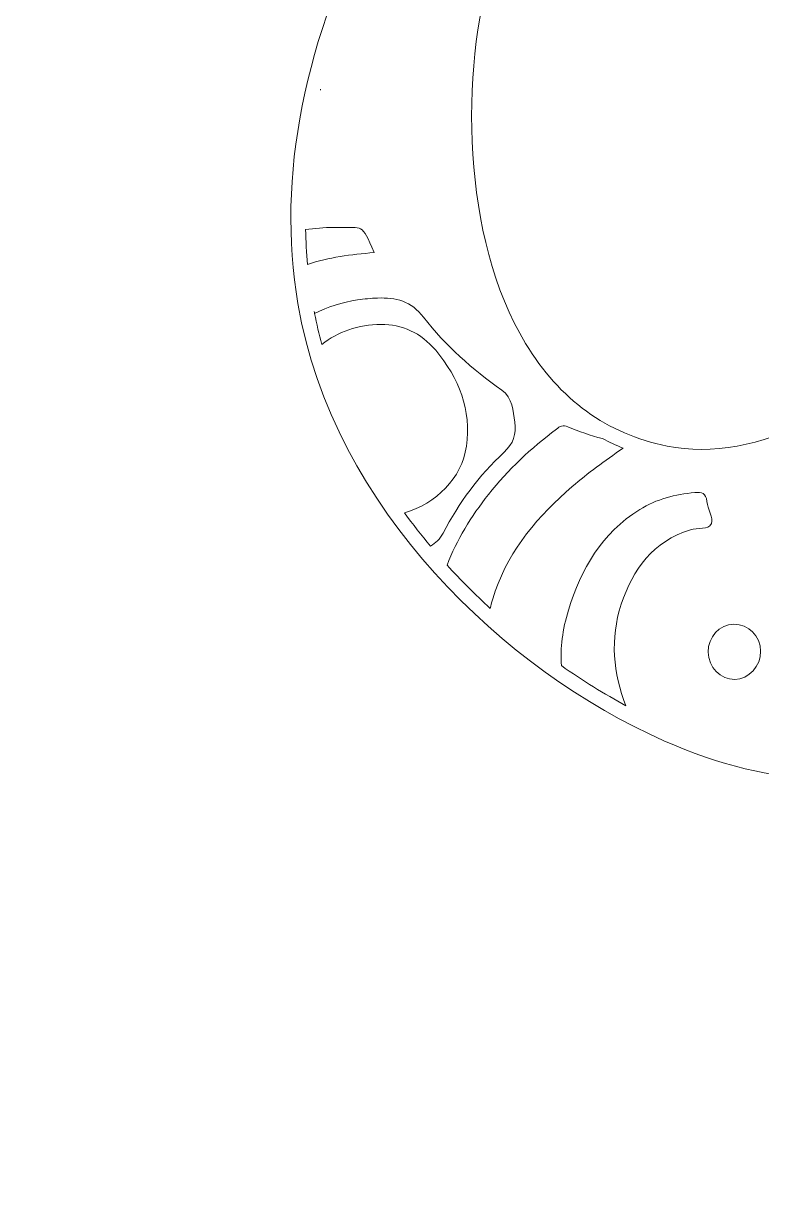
# Model space of a CAD drawing. Extents: x 705 to 8445, y -5934 to -84.
# Drawn here: x 6855 to 7276, y -2914 to -2238 of the extents above; entities that cross this region are included whole.
import ezdxf

# ---------------------------------------------------------------- set-up
doc = ezdxf.new("R2010")
doc.units = 0
doc.header["$MEASUREMENT"] = 0
doc.layers.add('Layer 1', color=7, linetype='Continuous')

# ---------------------------------------------------------------- blocks, each defined once
blk = doc.blocks.new('block 36')
at = {"layer": 'Layer 1', "lineweight": 0}
for points, knots in [([(8407.41, -639.1), (8384.61, -597.14), (8350.92, -557.08), (8310.01, -523.26), (8225.24, -453.22), (8114.63, -393.43), (7990.01, -350.27), (7990.01, -350.27), (7990.01, -350.25), (7990.01, -350.25), (7989.56, -348.29), (7988.99, -346.27), (7988.29, -344.21), (7986.75, -339.66), (7984.08, -333.09), (7978.64, -328.58), (7977.95, -328), (7977.23, -327.47), (7976.49, -327), (7976.49, -327), (7976.49, -327), (7976.48, -327), (7978.02, -308.1), (7974.42, -288.74), (7965.71, -269.33), (7961.26, -259.39), (7953.88, -252.44), (7946.75, -245.72), (7941.01, -240.31), (7935.58, -235.19), (7931.94, -228.82), (7930.86, -226.92), (7929.94, -224.87), (7928.96, -222.69), (7927.7, -219.87), (7926.38, -216.96), (7924.62, -214.13), (7917.57, -202.87), (7906.04, -196.8), (7894.77, -193.55), (7894.77, -193.55), (7893.39, -191.5), (7893.39, -191.5), (7850.97, -126.97), (7786.83, -102.16), (7740.49, -92.73), (7699.6, -84.39), (7665.74, -86.15), (7653.87, -87.19), (7653.82, -87.13), (7653.79, -87.09), (7653.76, -87.06), (7653.76, -87.06), (7653.58, -87.21), (7653.58, -87.21), (7652.01, -87.36), (7650.84, -87.48), (7650.14, -87.56), (7649.43, -87.48), (7648.26, -87.36), (7646.7, -87.21), (7646.7, -87.21), (7646.51, -87.06), (7646.51, -87.06), (7646.48, -87.09), (7646.45, -87.13), (7646.4, -87.19), (7634.53, -86.15), (7600.67, -84.39), (7559.78, -92.73), (7513.44, -102.16), (7449.3, -126.97), (7406.9, -191.48), (7406.9, -191.48), (7405.52, -193.55), (7405.52, -193.55), (7394.23, -196.8), (7382.7, -202.87), (7375.65, -214.13), (7373.89, -216.96), (7372.58, -219.87), (7371.31, -222.69), (7370.33, -224.87), (7369.41, -226.92), (7368.33, -228.82), (7364.69, -235.19), (7359.26, -240.31), (7353.52, -245.72), (7346.39, -252.44), (7339.01, -259.39), (7334.56, -269.33), (7325.85, -288.74), (7322.25, -308.1), (7323.79, -327), (7323.78, -327), (7323.78, -327), (7323.78, -327), (7323.05, -327.47), (7322.32, -327.99), (7321.63, -328.58), (7316.19, -333.09), (7313.52, -339.65), (7311.98, -344.21), (7311.29, -346.27), (7310.71, -348.29), (7310.26, -350.25), (7310.26, -350.25), (7310.26, -350.27), (7310.26, -350.27), (7185.64, -393.43), (7075.03, -453.22), (6990.26, -523.26), (6949.35, -557.08), (6915.66, -597.14), (6892.86, -639.1), (6867.06, -686.53), (6854.92, -735.81), (6856.74, -785.55), (6858.47, -832.44), (6871.11, -881.24), (6894.31, -930.56), (6926.3, -998.52), (6976.91, -1064.15), (7044.73, -1125.62), (7089.41, -1166.12), (7138.87, -1201.57), (7186.72, -1235.86), (7232.05, -1268.36), (7278.94, -1301.97), (7321.49, -1339.71), (7399.07, -1408.49), (7450.5, -1474.94), (7478.64, -1542.74), (7474.81, -1548.78), (7471.23, -1555.62), (7468.57, -1563.02), (7467.16, -1562.92), (7465.6, -1562.85), (7464, -1562.85), (7458.13, -1562.85), (7451.7, -1563.94), (7449.97, -1569.72), (7449.48, -1571.39), (7449.45, -1572.94), (7449.41, -1574.32), (7449.41, -1574.65), (7449.4, -1574.97), (7449.39, -1575.28), (7449.21, -1578.99), (7447.84, -1582.95), (7445.33, -1587.05), (7444.38, -1588.6), (7443.35, -1590.14), (7442.28, -1591.64), (7441.6, -1592.59), (7440.89, -1593.54), (7440.16, -1594.48), (7432.92, -1603.87), (7423.69, -1612.4), (7414.7, -1620.7), (7414.7, -1620.7), (7410.61, -1624.5), (7410.61, -1624.5), (7400.29, -1634.07), (7389.62, -1643.97), (7377.62, -1650.59), (7374.23, -1652.48), (7370.13, -1656.81), (7369.83, -1666.79), (7369.1, -1691.36), (7390.95, -1735.67), (7410.5, -1750.55), (7391.65, -1786.38), (7369.15, -1837.42), (7349.91, -1904.23), (7325.13, -1990.3), (7310.44, -2085.45), (7306.26, -2187.05), (7302.77, -2272.07), (7306.67, -2361.81), (7317.87, -2455.11), (7313.34, -2458.43), (7308.34, -2461.58), (7302.61, -2464.72), (7276.21, -2479.19), (7247.58, -2484.35), (7222, -2479.25), (7187.79, -2472.45), (7160.64, -2452.75), (7141.3, -2420.72), (7104.66, -2360.07), (7103.99, -2265.76), (7122.25, -2203.95), (7141.86, -2137.67), (7181.08, -2071.38), (7245.73, -1995.32), (7250.18, -1990.08), (7254.67, -1984.87), (7259.18, -1979.66), (7283.57, -1951.39), (7308.78, -1922.17), (7326.61, -1888.58), (7350.74, -1843.05), (7356.31, -1794.98), (7341.87, -1756.7), (7341.87, -1756.7), (7331.37, -1728.9), (7331.37, -1728.9), (7331.37, -1728.9), (7333.8, -1758.52), (7333.8, -1758.52), (7336.72, -1794.26), (7322.12, -1826.76), (7309.35, -1847.74), (7289.24, -1880.81), (7261.11, -1908.95), (7233.89, -1936.17), (7222.68, -1947.4), (7211.07, -1959.02), (7200.2, -1970.8), (7135.89, -2040.52), (7089.19, -2104.07), (7057.43, -2165.11), (7014.7, -2247.19), (6999.21, -2325.56), (7011.4, -2398), (7031.15, -2515.4), (7130.49, -2607.87), (7220.17, -2647.42), (7252.4, -2661.63), (7282.45, -2668.81), (7308.01, -2668.81), (7326.56, -2668.81), (7342.74, -2665.03), (7355.66, -2657.4), (7355.66, -2657.42), (7355.66, -2657.42), (7355.66, -2657.42), (7362.53, -2679.36), (7370.34, -2699.79), (7379.03, -2718.56), (7399.29, -2762.32), (7425.1, -2798.69), (7455.73, -2826.65), (7489.46, -2857.45), (7533.52, -2880.64), (7586.71, -2895.59), (7629.05, -2907.49), (7676.23, -2913.71), (7723.76, -2913.71), (7727.22, -2913.71), (7730.69, -2913.68), (7734.15, -2913.61), (7865.4, -2911.1), (7997.29, -2856.35), (8095.98, -2763.41), (8133.64, -2727.95), (8162.82, -2687.49), (8180.37, -2646.4), (8200.65, -2598.94), (8205.83, -2551.02), (8195.77, -2503.97), (8175.91, -2411.09), (8113.39, -2334), (8019.73, -2286.89), (7937.77, -2245.67), (7840.02, -2231.14), (7749.63, -2246.42), (7755.8, -2235.1), (7762.02, -2223.86), (7768.23, -2212.7), (7787.04, -2178.83), (7806.49, -2143.79), (7823.28, -2107.91), (7860.37, -2028.64), (7882.39, -1957.48), (7890.63, -1890.34), (7895.73, -1848.73), (7897.28, -1796.91), (7884.85, -1750.08), (7904.12, -1735.61), (7925.68, -1692.46), (7925.68, -1667.69), (7925.68, -1667.28), (7925.68, -1666.88), (7925.67, -1666.48), (7925.37, -1656.52), (7921.27, -1652.21), (7917.88, -1650.33), (7905.87, -1643.73), (7895.21, -1633.85), (7884.89, -1624.31), (7884.89, -1624.31), (7880.78, -1620.52), (7880.78, -1620.52), (7869.49, -1610.12), (7857.81, -1599.36), (7850.16, -1586.97), (7847.65, -1582.89), (7846.29, -1578.95), (7846.11, -1575.25), (7846.1, -1574.94), (7846.09, -1574.61), (7846.09, -1574.29), (7846.05, -1572.92), (7846.01, -1571.37), (7845.52, -1569.7), (7843.8, -1563.98), (7837.45, -1562.87), (7831.63, -1562.85), (7828.98, -1555.53), (7825.42, -1548.75), (7821.63, -1542.74), (7849.76, -1474.94), (7901.2, -1408.49), (7978.78, -1339.71), (8021.33, -1301.97), (8068.22, -1268.36), (8113.56, -1235.86), (8161.4, -1201.57), (8210.86, -1166.12), (8255.55, -1125.62), (8323.36, -1064.15), (8373.97, -998.52), (8405.96, -930.56), (8429.16, -881.24), (8441.8, -832.45), (8443.53, -785.55), (8445.35, -735.81), (8433.21, -686.53), (8407.41, -639.1)], [0, 0, 0, 0, 1, 1, 1, 2, 2, 2, 3, 3, 3, 4, 4, 4, 5, 5, 5, 6, 6, 6, 7, 7, 7, 8, 8, 8, 9, 9, 9, 10, 10, 10, 11, 11, 11, 12, 12, 12, 13, 13, 13, 14, 14, 14, 15, 15, 15, 16, 16, 16, 17, 17, 17, 18, 18, 18, 19, 19, 19, 20, 20, 20, 21, 21, 21, 22, 22, 22, 23, 23, 23, 24, 24, 24, 25, 25, 25, 26, 26, 26, 27, 27, 27, 28, 28, 28, 29, 29, 29, 30, 30, 30, 31, 31, 31, 32, 32, 32, 33, 33, 33, 34, 34, 34, 35, 35, 35, 36, 36, 36, 37, 37, 37, 38, 38, 38, 39, 39, 39, 40, 40, 40, 41, 41, 41, 42, 42, 42, 43, 43, 43, 44, 44, 44, 45, 45, 45, 46, 46, 46, 47, 47, 47, 48, 48, 48, 49, 49, 49, 50, 50, 50, 51, 51, 51, 52, 52, 52, 53, 53, 53, 54, 54, 54, 55, 55, 55, 56, 56, 56, 57, 57, 57, 58, 58, 58, 59, 59, 59, 60, 60, 60, 61, 61, 61, 62, 62, 62, 63, 63, 63, 64, 64, 64, 65, 65, 65, 66, 66, 66, 67, 67, 67, 68, 68, 68, 69, 69, 69, 70, 70, 70, 71, 71, 71, 72, 72, 72, 73, 73, 73, 74, 74, 74, 75, 75, 75, 76, 76, 76, 77, 77, 77, 78, 78, 78, 79, 79, 79, 80, 80, 80, 81, 81, 81, 82, 82, 82, 83, 83, 83, 84, 84, 84, 85, 85, 85, 86, 86, 86, 87, 87, 87, 88, 88, 88, 89, 89, 89, 90, 90, 90, 91, 91, 91, 92, 92, 92, 93, 93, 93, 94, 94, 94, 95, 95, 95, 96, 96, 96, 97, 97, 97, 98, 98, 98, 99, 99, 99, 100, 100, 100, 101, 101, 101, 102, 102, 102, 103, 103, 103, 104, 104, 104, 105, 105, 105, 106, 106, 106, 107, 107, 107, 108, 108, 108, 109, 109, 109, 110, 110, 110, 110]), ([(7024.34, -2275.7), (7024.31, -2275.83), (7024.29, -2275.96), (7024.25, -2276.1), (7024.24, -2276.09), (7024.24, -2276.07), (7024.24, -2276.06), (7024.26, -2275.94), (7024.3, -2275.82), (7024.34, -2275.7)], [0, 0, 0, 0, 1, 1, 1, 2, 2, 2, 3, 3, 3, 3]), ([(7015.75, -2355.68), (7020.95, -2355.01), (7026.27, -2354.61), (7031.72, -2354.49), (7032.93, -2354.45), (7034.14, -2354.45), (7035.35, -2354.5), (7048.2, -2355), (7047.57, -2351.39), (7054.81, -2368.89), (7041.72, -2369.89), (7029.01, -2371.57), (7016.92, -2375.6), (7016.31, -2369), (7015.91, -2362.36), (7015.75, -2355.68)], [0, 0, 0, 0, 1, 1, 1, 2, 2, 2, 3, 3, 3, 4, 4, 4, 5, 5, 5, 5]), ([(7087.06, -2536.35), (7081.9, -2530.22), (7076.95, -2523.9), (7072.23, -2517.41), (7090.28, -2512.1), (7104.87, -2497.66), (7107.54, -2479.39), (7110.54, -2458.86), (7103.34, -2440.45), (7090.02, -2424.63), (7081.59, -2414.63), (7070.72, -2409.67), (7058.85, -2409.96), (7045.78, -2409.87), (7034.2, -2414.17), (7025.06, -2421.23), (7023.49, -2415.44), (7022.11, -2409.59), (7020.95, -2403.66), (7020.95, -2403.66), (7020.94, -2403.66), (7020.94, -2403.66), (7020.85, -2403.26), (7020.78, -2402.86), (7020.71, -2402.46), (7020.78, -2402.87), (7020.86, -2403.26), (7020.95, -2403.66), (7028.4, -2399.87), (7036.63, -2397.19), (7045.47, -2395.9), (7049.25, -2395.35), (7053.08, -2394.89), (7056.9, -2394.79), (7067.24, -2394.51), (7075.94, -2396.38), (7083.14, -2405.8), (7095.55, -2422.01), (7111.01, -2435.43), (7127.67, -2447.35), (7134.02, -2451.91), (7134.05, -2459.08), (7135.09, -2465.72), (7136.14, -2472.4), (7134.47, -2477.78), (7128.98, -2482.88), (7114.72, -2496.12), (7103.19, -2511.66), (7094.18, -2529), (7092.43, -2532.39), (7089.92, -2534.67), (7087.06, -2536.35)], [0, 0, 0, 0, 1, 1, 1, 2, 2, 2, 3, 3, 3, 4, 4, 4, 5, 5, 5, 6, 6, 6, 7, 7, 7, 8, 8, 8, 9, 9, 9, 10, 10, 10, 11, 11, 11, 12, 12, 12, 13, 13, 13, 14, 14, 14, 15, 15, 15, 16, 16, 16, 17, 17, 17, 17]), ([(7123.97, -2562.15), (7122.84, -2565.43), (7121.88, -2568.67), (7121.07, -2571.91), (7112.57, -2564.09), (7104.35, -2555.85), (7096.48, -2547.17), (7101.98, -2532.93), (7110.13, -2519.54), (7120.17, -2506.86), (7131.38, -2492.71), (7144.46, -2480.47), (7158.86, -2469.6), (7160.91, -2468.06), (7162.68, -2467.06), (7165.38, -2468.26), (7171.69, -2471.07), (7178.22, -2473.18), (7185.19, -2475.02), (7185.19, -2475.02), (7185.19, -2475), (7185.19, -2475), (7188.98, -2477.03), (7192.91, -2478.86), (7196.93, -2480.49), (7186.41, -2487.88), (7176.81, -2494.71), (7167.91, -2502.43), (7148.76, -2519.03), (7132.39, -2537.75), (7123.97, -2562.15)], [0, 0, 0, 0, 1, 1, 1, 2, 2, 2, 3, 3, 3, 4, 4, 4, 5, 5, 5, 6, 6, 6, 7, 7, 7, 8, 8, 8, 9, 9, 9, 10, 10, 10, 10]), ([(7195.88, -2569.56), (7189.38, -2589.39), (7191.32, -2608.76), (7198.54, -2627.47), (7186.2, -2620.78), (7173.84, -2613.13), (7161.7, -2604.6), (7161.03, -2594.6), (7162.35, -2584.05), (7165.74, -2572.98), (7172.94, -2549.44), (7184.77, -2528.95), (7206.4, -2515.53), (7216.03, -2509.56), (7226.66, -2506.75), (7237.88, -2505.82), (7241.77, -2505.5), (7244.28, -2506.07), (7244.74, -2510.89), (7245.14, -2515.23), (7248.63, -2520.22), (7247.3, -2523.56), (7245.8, -2527.36), (7239.44, -2525.71), (7235.31, -2527.01), (7214, -2533.72), (7202.49, -2549.39), (7195.88, -2569.56)], [0, 0, 0, 0, 1, 1, 1, 2, 2, 2, 3, 3, 3, 4, 4, 4, 5, 5, 5, 6, 6, 6, 7, 7, 7, 8, 8, 8, 9, 9, 9, 9]), ([(7260.65, -2612.47), (7252.62, -2612.64), (7245.57, -2605.42), (7245.45, -2596.9), (7245.33, -2588.2), (7251.87, -2581.12), (7260.16, -2580.97), (7268.48, -2580.83), (7275.28, -2587.7), (7275.42, -2596.39), (7275.55, -2604.82), (7268.68, -2612.3), (7260.65, -2612.47)], [0, 0, 0, 0, 1, 1, 1, 2, 2, 2, 3, 3, 3, 4, 4, 4, 4])]:
    blk.add_open_spline(points, degree=3, knots=knots, dxfattribs=at)
blk = doc.blocks.new('block 35')
at = {"layer": 'Layer 1'}
blk.add_blockref('block 36', (0, 0), dxfattribs=at)
blk = doc.blocks.new('block 34')
at = {"layer": 'Layer 1'}
blk.add_blockref('block 35', (0, 0), dxfattribs=at)

msp = doc.modelspace()

# ---------------------------------------------------------------- block references
at = {"layer": 'Layer 1'}
msp.add_blockref('block 34', (0, 0), dxfattribs=at)

doc.saveas('drawing.dxf')
